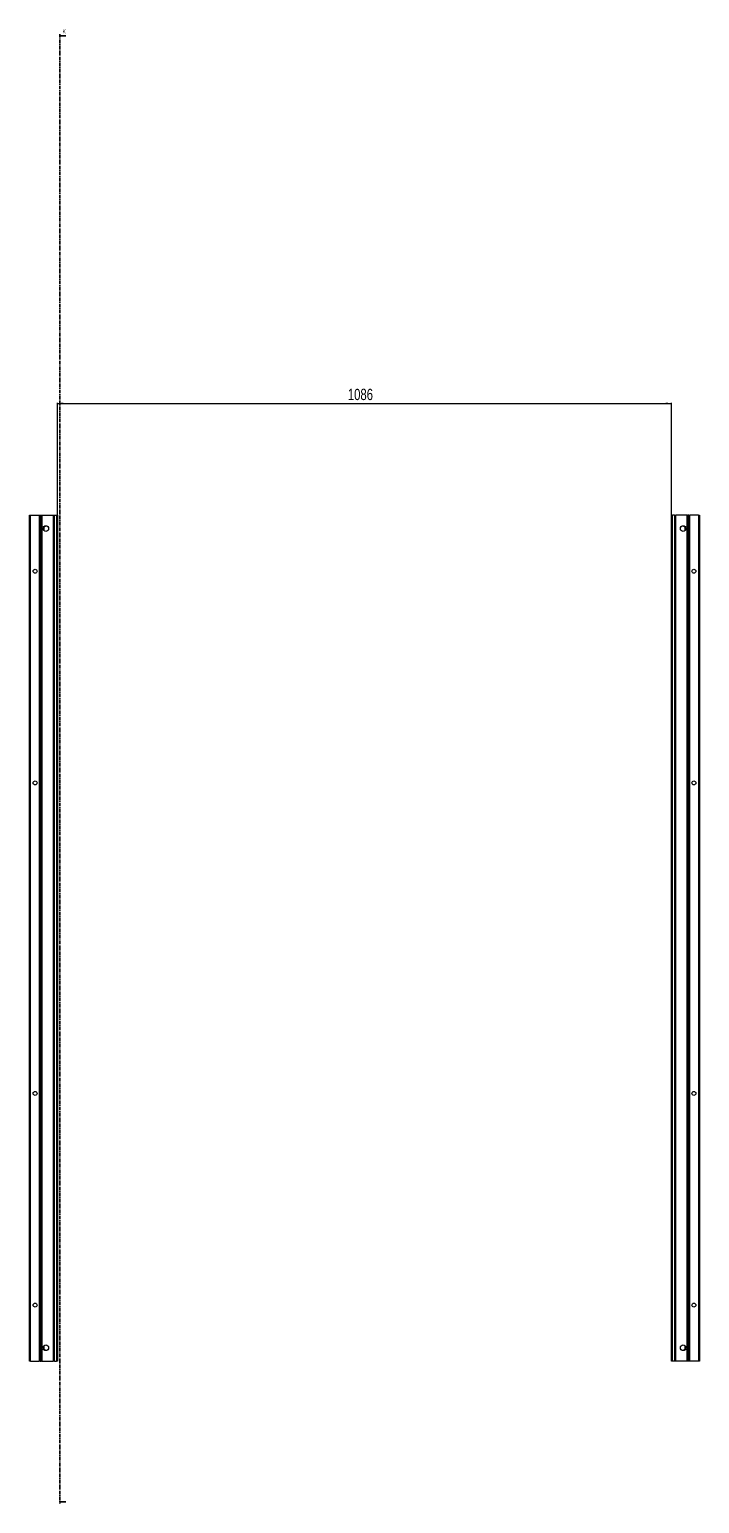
# Model space of a CAD drawing. Header units: millimetres. Extents: x -199 to 5201, y -2447 to 1507.
# Drawn here: x 1864 to 3050, y -1104 to 1507 of the extents above; entities that cross this region are included whole.
import ezdxf

# ---------------------------------------------------------------- set-up
doc = ezdxf.new("R2010")
doc.units = ezdxf.units.MM
doc.linetypes.add('CENTER', pattern=[10.16, 6.35, -1.27, 1.27, -1.27])
doc.layers.add('FORMAT', color=7, linetype='Continuous')
doc.styles.add('SLDTEXTSTYLE0', font='TXT', dxfattribs={"width": 0.75})
doc.dimstyles.new('SLDDIMSTYLE0', dxfattribs={"dimtxt": 20, "dimasz": 10, "dimexe": 0, "dimexo": 0.0625, "dimgap": 5, "dimtad": 2, "dimdec": 1, "dimrnd": 1e-09, "dimzin": 12, "dimdsep": 46, "dimtxsty": 'SLDTEXTSTYLE0', "dimsah": 1, "dimcen": 0.09, "dimadec": 0, "dimazin": 3, "dimtfac": 1, "dimtofl": 0, "dimtmove": 0, "dimatfit": 3, "dimfxl": 0, "dimfrac": 2, "dimtolj": 1, "dimtzin": 12, "dimarcsym": 0})

# ---------------------------------------------------------------- blocks, each defined once
blk = doc.blocks.new('_D_4')
at = {"layer": 'FORMAT'}
for p, q in [((1913.9, 647.2), (1913.9, 846)), ((1913.9, 845), (2999.9, 845)), ((2999.9, 647.2), (2999.9, 846))]:
    blk.add_line(p, q, dxfattribs=at)
for points in [[(1913.9, 845), (1923.9, 843.5), (1923.9, 846.5)], [(2999.9, 845), (2989.9, 846.5), (2989.9, 843.5)]]:
    blk.add_solid(points, dxfattribs=at)
at = {"layer": 'FORMAT', "insert": (2427.4, 870.8), "char_height": 20, "attachment_point": 1, "style": 'SLDTEXTSTYLE0'}
blk.add_mtext('1086', dxfattribs=at)

msp = doc.modelspace()

# ---------------------------------------------------------------- linework, layer by layer
at = {"color": 7, "linetype": 'CENTER', "lineweight": 35}
msp.add_line((1917.66, 1499.09), (1917.66, -1103.67), dxfattribs=at)
at = {"color": 7, "linetype": 'Continuous', "lineweight": 35}
for p, q in [((1928.3, 1496.09), (1917.66, 1496.09)), ((1928.3, -1100.67), (1917.66, -1100.67))]:
    msp.add_line(p, q, dxfattribs=at)
at = {"color": 7, "linetype": 'Continuous', "lineweight": 25}
for p, q in [((1864.23, -851.79), (1864.23, 647.21)), ((1864.23, 647.21), (1866.23, 647.21)), ((1866.23, 647.21), (1881.58, 647.21)), ((1881.58, 647.21), (1882.23, 647.21)), ((1882.23, 623.46), (1882.23, 647.21)), ((1882.23, 647.21), (1882.82, 647.21)), ((1882.82, 647.21), (1884.02, 647.21)), ((1884.02, 647.21), (1884.02, -851.79)), ((1884.02, 647.21), (1884.06, 647.21)), ((1884.06, 647.21), (1884.06, -851.79)), ((1884.06, 647.21), (1885.26, 647.21)), ((1885.26, 647.21), (1886.68, 647.21)), ((1886.68, 647.21), (1906.08, 647.21)), ((1892.28, 627.73), (1892.28, 628.14)), ((1906.08, 647.21), (1906.73, 647.21)), ((1906.73, -851.79), (1906.73, 647.21)), ((1906.73, 647.21), (1908.73, 647.21)), ((1908.73, 647.21), (1911.93, 647.21)), ((1911.93, 647.21), (1913.93, 647.21)), ((1913.93, 647.21), (1913.93, -851.79)), ((2999.93, -851.79), (2999.93, 647.21)), ((2999.93, 647.21), (3001.93, 647.21)), ((3005.13, 647.21), (3001.93, 647.21)), ((3005.13, 647.21), (3007.13, 647.21)), ((3007.13, 647.21), (3007.13, -851.79)), ((3007.13, 647.21), (3007.78, 647.21)), ((3027.18, 647.21), (3007.78, 647.21)), ((3021.58, 628.14), (3021.58, 627.73)), ((3027.18, 647.21), (3028.6, 647.21)), ((3029.8, 647.21), (3028.6, 647.21)), ((3029.8, -851.79), (3029.8, 647.21)), ((3029.84, 647.21), (3029.8, 647.21)), ((3029.84, -851.79), (3029.84, 647.21)), ((3031.04, 647.21), (3029.84, 647.21)), ((3031.04, 647.21), (3031.63, 647.21)), ((3031.63, 647.21), (3031.63, 623.46)), ((3031.63, 647.21), (3032.28, 647.21)), ((3047.63, 647.21), (3032.28, 647.21)), ((3047.63, 647.21), (3049.63, 647.21)), ((3049.63, 647.21), (3049.63, -851.79)), ((1882.29, 623.35), (1882.23, 623.46)), ((1882.23, 623.46), (1882.23, 621.96)), ((1882.23, 621.96), (1882.29, 622.06)), ((1882.23, 573.46), (1882.23, 621.96)), ((1882.29, 622.06), (1882.29, 623.35)), ((3031.63, 623.46), (3031.57, 623.35)), ((3031.57, 623.35), (3031.57, 622.06)), ((3031.57, 622.06), (3031.63, 621.96)), ((3031.63, 621.96), (3031.63, 623.46)), ((3031.63, 621.96), (3031.63, 573.46)), ((1882.29, 573.35), (1882.23, 573.46)), ((1882.23, 573.46), (1882.23, 571.96)), ((1882.23, 571.96), (1882.29, 572.06)), ((1882.23, 523.46), (1882.23, 571.96)), ((1882.29, 572.06), (1882.29, 573.35)), ((3031.63, 573.46), (3031.57, 573.35)), ((3031.57, 573.35), (3031.57, 572.06)), ((3031.57, 572.06), (3031.63, 571.96)), ((3031.63, 571.96), (3031.63, 573.46)), ((3031.63, 571.96), (3031.63, 523.46)), ((1882.29, 523.35), (1882.23, 523.46)), ((1882.23, 523.46), (1882.23, 521.96)), ((1882.29, 522.06), (1882.29, 523.35)), ((3031.63, 523.46), (3031.57, 523.35)), ((3031.57, 523.35), (3031.57, 522.06)), ((3031.63, 521.96), (3031.63, 523.46)), ((1882.23, 521.96), (1882.29, 522.06)), ((1882.23, 473.46), (1882.23, 521.96)), ((3031.57, 522.06), (3031.63, 521.96)), ((3031.63, 521.96), (3031.63, 473.46)), ((1882.29, 473.35), (1882.23, 473.46)), ((1882.23, 473.46), (1882.23, 471.96)), ((1882.23, 471.96), (1882.29, 472.06)), ((1882.23, 423.46), (1882.23, 471.96)), ((1882.29, 472.06), (1882.29, 473.35)), ((3031.63, 473.46), (3031.57, 473.35)), ((3031.57, 473.35), (3031.57, 472.06)), ((3031.57, 472.06), (3031.63, 471.96)), ((3031.63, 471.96), (3031.63, 473.46)), ((3031.63, 471.96), (3031.63, 423.46)), ((1882.29, 423.35), (1882.23, 423.46)), ((1882.23, 423.46), (1882.23, 421.96)), ((1882.23, 421.96), (1882.29, 422.06)), ((1882.23, 373.46), (1882.23, 421.96)), ((1882.29, 422.06), (1882.29, 423.35)), ((3031.63, 423.46), (3031.57, 423.35)), ((3031.57, 423.35), (3031.57, 422.06)), ((3031.57, 422.06), (3031.63, 421.96)), ((3031.63, 421.96), (3031.63, 423.46)), ((3031.63, 421.96), (3031.63, 373.46)), ((1882.29, 373.35), (1882.23, 373.46)), ((1882.23, 373.46), (1882.23, 371.96)), ((1882.23, 371.96), (1882.29, 372.06)), ((1882.23, 323.46), (1882.23, 371.96)), ((1882.29, 372.06), (1882.29, 373.35)), ((3031.63, 373.46), (3031.57, 373.35)), ((3031.57, 373.35), (3031.57, 372.06)), ((3031.57, 372.06), (3031.63, 371.96)), ((3031.63, 371.96), (3031.63, 373.46)), ((3031.63, 371.96), (3031.63, 323.46)), ((1882.29, 323.35), (1882.23, 323.46)), ((1882.23, 323.46), (1882.23, 321.96)), ((1882.23, 321.96), (1882.29, 322.06)), ((1882.23, 273.46), (1882.23, 321.96)), ((1882.29, 322.06), (1882.29, 323.35)), ((3031.63, 323.46), (3031.57, 323.35)), ((3031.57, 323.35), (3031.57, 322.06)), ((3031.57, 322.06), (3031.63, 321.96)), ((3031.63, 321.96), (3031.63, 323.46)), ((3031.63, 321.96), (3031.63, 273.46)), ((1882.29, 273.35), (1882.23, 273.46)), ((1882.23, 273.46), (1882.23, 271.96)), ((1882.23, 271.96), (1882.29, 272.06)), ((1882.23, 223.46), (1882.23, 271.96)), ((1882.29, 272.06), (1882.29, 273.35)), ((3031.63, 273.46), (3031.57, 273.35)), ((3031.57, 273.35), (3031.57, 272.06)), ((3031.57, 272.06), (3031.63, 271.96)), ((3031.63, 271.96), (3031.63, 273.46)), ((3031.63, 271.96), (3031.63, 223.46)), ((1882.29, 223.35), (1882.23, 223.46)), ((1882.23, 223.46), (1882.23, 221.96)), ((1882.23, 221.96), (1882.29, 222.06)), ((1882.23, 173.46), (1882.23, 221.96)), ((1882.29, 222.06), (1882.29, 223.35)), ((3031.63, 223.46), (3031.57, 223.35)), ((3031.57, 223.35), (3031.57, 222.06)), ((3031.57, 222.06), (3031.63, 221.96)), ((3031.63, 221.96), (3031.63, 223.46)), ((3031.63, 221.96), (3031.63, 173.46)), ((1882.29, 173.35), (1882.23, 173.46)), ((1882.23, 173.46), (1882.23, 171.96)), ((1882.23, 171.96), (1882.29, 172.06)), ((1882.23, 123.46), (1882.23, 171.96)), ((1882.29, 172.06), (1882.29, 173.35)), ((3031.63, 173.46), (3031.57, 173.35)), ((3031.57, 173.35), (3031.57, 172.06)), ((3031.57, 172.06), (3031.63, 171.96)), ((3031.63, 171.96), (3031.63, 173.46)), ((3031.63, 171.96), (3031.63, 123.46)), ((1882.29, 123.35), (1882.23, 123.46)), ((1882.23, 123.46), (1882.23, 121.96)), ((1882.23, 121.96), (1882.29, 122.06)), ((1882.23, 73.46), (1882.23, 121.96)), ((1882.29, 122.06), (1882.29, 123.35)), ((3031.63, 123.46), (3031.57, 123.35)), ((3031.57, 123.35), (3031.57, 122.06)), ((3031.57, 122.06), (3031.63, 121.96)), ((3031.63, 121.96), (3031.63, 123.46)), ((3031.63, 121.96), (3031.63, 73.46)), ((1882.29, 73.35), (1882.23, 73.46)), ((1882.23, 73.46), (1882.23, 71.96)), ((1882.23, 71.96), (1882.29, 72.06)), ((1882.23, 23.46), (1882.23, 71.96)), ((1882.29, 72.06), (1882.29, 73.35)), ((3031.63, 73.46), (3031.57, 73.35)), ((3031.57, 73.35), (3031.57, 72.06)), ((3031.57, 72.06), (3031.63, 71.96)), ((3031.63, 71.96), (3031.63, 73.46)), ((3031.63, 71.96), (3031.63, 23.46)), ((1882.29, 23.35), (1882.23, 23.46)), ((1882.23, 23.46), (1882.23, 21.96)), ((1882.23, 21.96), (1882.29, 22.06)), ((1882.23, -26.54), (1882.23, 21.96)), ((1882.29, 22.06), (1882.29, 23.35)), ((3031.63, 23.46), (3031.57, 23.35)), ((3031.57, 23.35), (3031.57, 22.06)), ((3031.57, 22.06), (3031.63, 21.96)), ((3031.63, 21.96), (3031.63, 23.46)), ((3031.63, 21.96), (3031.63, -26.54)), ((1882.29, -26.65), (1882.23, -26.54)), ((1882.23, -26.54), (1882.23, -28.04)), ((1882.23, -28.04), (1882.29, -27.94)), ((1882.23, -76.54), (1882.23, -28.04)), ((1882.29, -27.94), (1882.29, -26.65)), ((3031.63, -26.54), (3031.57, -26.65)), ((3031.57, -26.65), (3031.57, -27.94)), ((3031.57, -27.94), (3031.63, -28.04)), ((3031.63, -28.04), (3031.63, -26.54)), ((3031.63, -28.04), (3031.63, -76.54)), ((1882.29, -76.65), (1882.23, -76.54)), ((1882.23, -76.54), (1882.23, -78.04)), ((1882.23, -78.04), (1882.29, -77.94)), ((1882.23, -126.54), (1882.23, -78.04)), ((1882.29, -77.94), (1882.29, -76.65)), ((3031.63, -76.54), (3031.57, -76.65)), ((3031.57, -76.65), (3031.57, -77.94)), ((3031.57, -77.94), (3031.63, -78.04)), ((3031.63, -78.04), (3031.63, -76.54)), ((3031.63, -78.04), (3031.63, -126.54)), ((1882.29, -126.65), (1882.23, -126.54)), ((1882.23, -126.54), (1882.23, -128.04)), ((1882.23, -128.04), (1882.29, -127.94)), ((1882.23, -176.54), (1882.23, -128.04)), ((1882.29, -127.94), (1882.29, -126.65)), ((3031.63, -126.54), (3031.57, -126.65)), ((3031.57, -126.65), (3031.57, -127.94)), ((3031.57, -127.94), (3031.63, -128.04)), ((3031.63, -128.04), (3031.63, -126.54)), ((3031.63, -128.04), (3031.63, -176.54)), ((1882.29, -176.65), (1882.23, -176.54)), ((1882.23, -176.54), (1882.23, -178.04)), ((1882.23, -178.04), (1882.29, -177.94)), ((1882.23, -226.54), (1882.23, -178.04)), ((1882.29, -177.94), (1882.29, -176.65)), ((3031.63, -176.54), (3031.57, -176.65)), ((3031.57, -176.65), (3031.57, -177.94)), ((3031.57, -177.94), (3031.63, -178.04)), ((3031.63, -178.04), (3031.63, -176.54)), ((3031.63, -178.04), (3031.63, -226.54)), ((1882.29, -226.65), (1882.23, -226.54)), ((1882.23, -226.54), (1882.23, -228.04)), ((1882.23, -228.04), (1882.29, -227.94)), ((1882.23, -276.54), (1882.23, -228.04)), ((1882.29, -227.94), (1882.29, -226.65)), ((3031.63, -226.54), (3031.57, -226.65)), ((3031.57, -226.65), (3031.57, -227.94)), ((3031.57, -227.94), (3031.63, -228.04)), ((3031.63, -228.04), (3031.63, -226.54)), ((3031.63, -228.04), (3031.63, -276.54)), ((1882.29, -276.65), (1882.23, -276.54)), ((1882.23, -276.54), (1882.23, -278.04)), ((1882.23, -278.04), (1882.29, -277.94)), ((1882.23, -326.54), (1882.23, -278.04)), ((1882.29, -277.94), (1882.29, -276.65)), ((3031.63, -276.54), (3031.57, -276.65)), ((3031.57, -276.65), (3031.57, -277.94)), ((3031.57, -277.94), (3031.63, -278.04)), ((3031.63, -278.04), (3031.63, -276.54)), ((3031.63, -278.04), (3031.63, -326.54)), ((1882.29, -326.65), (1882.23, -326.54)), ((1882.23, -326.54), (1882.23, -328.04)), ((1882.23, -328.04), (1882.29, -327.94)), ((1882.23, -376.54), (1882.23, -328.04)), ((1882.29, -327.94), (1882.29, -326.65)), ((3031.63, -326.54), (3031.57, -326.65)), ((3031.57, -326.65), (3031.57, -327.94)), ((3031.57, -327.94), (3031.63, -328.04)), ((3031.63, -328.04), (3031.63, -326.54)), ((3031.63, -328.04), (3031.63, -376.54)), ((1882.29, -376.65), (1882.23, -376.54)), ((1882.23, -376.54), (1882.23, -378.04)), ((1882.23, -378.04), (1882.29, -377.94)), ((1882.23, -426.54), (1882.23, -378.04)), ((1882.29, -377.94), (1882.29, -376.65)), ((3031.63, -376.54), (3031.57, -376.65)), ((3031.57, -376.65), (3031.57, -377.94)), ((3031.57, -377.94), (3031.63, -378.04)), ((3031.63, -378.04), (3031.63, -376.54)), ((3031.63, -378.04), (3031.63, -426.54)), ((1882.29, -426.65), (1882.23, -426.54)), ((1882.23, -426.54), (1882.23, -428.04)), ((1882.23, -428.04), (1882.29, -427.94)), ((1882.23, -476.54), (1882.23, -428.04)), ((1882.29, -427.94), (1882.29, -426.65)), ((3031.63, -426.54), (3031.57, -426.65)), ((3031.57, -426.65), (3031.57, -427.94)), ((3031.57, -427.94), (3031.63, -428.04)), ((3031.63, -428.04), (3031.63, -426.54)), ((3031.63, -428.04), (3031.63, -476.54)), ((1882.29, -476.65), (1882.23, -476.54)), ((1882.23, -476.54), (1882.23, -478.04)), ((1882.23, -478.04), (1882.29, -477.94)), ((1882.23, -526.54), (1882.23, -478.04)), ((1882.29, -477.94), (1882.29, -476.65)), ((3031.63, -476.54), (3031.57, -476.65)), ((3031.57, -476.65), (3031.57, -477.94)), ((3031.57, -477.94), (3031.63, -478.04)), ((3031.63, -478.04), (3031.63, -476.54)), ((3031.63, -478.04), (3031.63, -526.54)), ((1882.29, -526.65), (1882.23, -526.54)), ((1882.23, -526.54), (1882.23, -528.04)), ((1882.23, -528.04), (1882.29, -527.94)), ((1882.23, -576.54), (1882.23, -528.04)), ((1882.29, -527.94), (1882.29, -526.65)), ((3031.63, -526.54), (3031.57, -526.65)), ((3031.57, -526.65), (3031.57, -527.94)), ((3031.57, -527.94), (3031.63, -528.04)), ((3031.63, -528.04), (3031.63, -526.54)), ((3031.63, -528.04), (3031.63, -576.54)), ((1882.29, -576.65), (1882.23, -576.54)), ((1882.23, -576.54), (1882.23, -578.04)), ((1882.23, -578.04), (1882.29, -577.94)), ((1882.23, -626.54), (1882.23, -578.04)), ((1882.29, -577.94), (1882.29, -576.65)), ((3031.63, -576.54), (3031.57, -576.65)), ((3031.57, -576.65), (3031.57, -577.94)), ((3031.57, -577.94), (3031.63, -578.04)), ((3031.63, -578.04), (3031.63, -576.54)), ((3031.63, -578.04), (3031.63, -626.54)), ((1882.29, -626.65), (1882.23, -626.54)), ((1882.23, -626.54), (1882.23, -628.04)), ((3031.63, -626.54), (3031.57, -626.65)), ((3031.63, -628.04), (3031.63, -626.54)), ((1882.23, -628.04), (1882.29, -627.94)), ((1882.23, -676.54), (1882.23, -628.04)), ((1882.29, -627.94), (1882.29, -626.65)), ((3031.57, -626.65), (3031.57, -627.94)), ((3031.57, -627.94), (3031.63, -628.04)), ((3031.63, -628.04), (3031.63, -676.54)), ((1882.29, -676.65), (1882.23, -676.54)), ((1882.23, -676.54), (1882.23, -678.04)), ((1882.23, -678.04), (1882.29, -677.94)), ((1882.23, -726.54), (1882.23, -678.04)), ((1882.29, -677.94), (1882.29, -676.65)), ((3031.63, -676.54), (3031.57, -676.65)), ((3031.57, -676.65), (3031.57, -677.94)), ((3031.57, -677.94), (3031.63, -678.04)), ((3031.63, -678.04), (3031.63, -676.54)), ((3031.63, -678.04), (3031.63, -726.54)), ((1882.29, -726.65), (1882.23, -726.54)), ((1882.23, -726.54), (1882.23, -728.04)), ((1882.23, -728.04), (1882.29, -727.94)), ((1882.23, -776.54), (1882.23, -728.04)), ((1882.29, -727.94), (1882.29, -726.65)), ((3031.63, -726.54), (3031.57, -726.65)), ((3031.57, -726.65), (3031.57, -727.94)), ((3031.57, -727.94), (3031.63, -728.04)), ((3031.63, -728.04), (3031.63, -726.54)), ((3031.63, -728.04), (3031.63, -776.54)), ((1882.29, -776.65), (1882.23, -776.54)), ((1882.23, -776.54), (1882.23, -778.04)), ((1882.23, -778.04), (1882.29, -777.94)), ((1882.23, -826.54), (1882.23, -778.04)), ((1882.29, -777.94), (1882.29, -776.65)), ((3031.63, -776.54), (3031.57, -776.65)), ((3031.57, -776.65), (3031.57, -777.94)), ((3031.57, -777.94), (3031.63, -778.04)), ((3031.63, -778.04), (3031.63, -776.54)), ((3031.63, -778.04), (3031.63, -826.54)), ((1882.29, -826.65), (1882.23, -826.54)), ((1882.23, -826.54), (1882.23, -828.04)), ((1882.23, -828.04), (1882.29, -827.94)), ((1882.23, -851.79), (1882.23, -828.04)), ((1882.29, -827.94), (1882.29, -826.65)), ((1892.28, -832.73), (1892.28, -832.32)), ((3021.58, -832.32), (3021.58, -832.73)), ((3031.63, -826.54), (3031.57, -826.65)), ((3031.57, -826.65), (3031.57, -827.94)), ((3031.57, -827.94), (3031.63, -828.04)), ((3031.63, -828.04), (3031.63, -826.54)), ((3031.63, -828.04), (3031.63, -851.79)), ((1866.23, -851.79), (1864.23, -851.79)), ((1866.23, -851.79), (1881.58, -851.79)), ((1882.23, -851.79), (1881.58, -851.79)), ((1882.82, -851.79), (1882.23, -851.79)), ((1882.82, -851.79), (1884.02, -851.79)), ((1884.02, -851.79), (1884.06, -851.79)), ((1884.06, -851.79), (1885.26, -851.79)), ((1886.68, -851.79), (1885.26, -851.79)), ((1886.68, -851.79), (1906.08, -851.79)), ((1906.73, -851.79), (1906.08, -851.79)), ((1908.73, -851.79), (1906.73, -851.79)), ((1908.73, -851.79), (1911.93, -851.79)), ((1913.93, -851.79), (1911.93, -851.79)), ((3001.93, -851.79), (2999.93, -851.79)), ((3005.13, -851.79), (3001.93, -851.79)), ((3007.13, -851.79), (3005.13, -851.79)), ((3007.78, -851.79), (3007.13, -851.79)), ((3027.18, -851.79), (3007.78, -851.79)), ((3028.6, -851.79), (3027.18, -851.79)), ((3029.8, -851.79), (3028.6, -851.79)), ((3029.84, -851.79), (3029.8, -851.79)), ((3031.04, -851.79), (3029.84, -851.79)), ((3031.63, -851.79), (3031.04, -851.79)), ((3032.28, -851.79), (3031.63, -851.79)), ((3047.63, -851.79), (3032.28, -851.79)), ((3049.63, -851.79), (3047.63, -851.79))]:
    msp.add_line(p, q, dxfattribs=at)
at = {"color": 8, "linetype": 'Continuous', "lineweight": 18}
for p, q in [((1866.23, 647.21), (1866.23, -851.79)), ((1881.58, -851.79), (1881.58, 647.21)), ((1882.82, 647.21), (1882.82, -851.79)), ((1885.26, -851.79), (1885.26, 647.21)), ((1886.68, 647.21), (1886.68, -851.79)), ((1906.08, -851.79), (1906.08, 647.21)), ((1908.73, 647.21), (1908.73, -851.79)), ((1911.93, -851.79), (1911.93, 647.21)), ((3001.93, 647.21), (3001.93, -851.79)), ((3005.13, -851.79), (3005.13, 647.21)), ((3007.78, 647.21), (3007.78, -851.79)), ((3027.18, -851.79), (3027.18, 647.21)), ((3028.6, 647.21), (3028.6, -851.79)), ((3031.04, -851.79), (3031.04, 647.21)), ((3032.28, 647.21), (3032.28, -851.79)), ((3047.63, -851.79), (3047.63, 647.21))]:
    msp.add_line(p, q, dxfattribs=at)
at = {"color": 7, "linetype": 'Continuous', "lineweight": 25}
for centre, radius in [((1893.08, 623.21), 5), ((3020.78, 623.21), 5), ((1874.13, 547.71), 3.5), ((3039.73, 547.71), 3.5), ((1874.13, 172.71), 3.5), ((3039.73, 172.71), 3.5), ((1874.13, -377.29), 3.5), ((3039.73, -377.29), 3.5), ((1874.13, -752.29), 3.5), ((3039.73, -752.29), 3.5), ((1893.08, -827.79), 5), ((3020.78, -827.79), 5)]:
    msp.add_circle(centre, radius, dxfattribs=at)
for centre, radius, start, end in [((1894.58, 622.71), 5.25, 119.14074, 233.81086), ((1891.78, 627.73), 0.5, 299.14074, 0), ((3022.08, 627.73), 0.5, 180, 240.85926), ((3019.28, 622.71), 5.25, 306.18958, 60.85926), ((1894.58, -827.29), 5.25, 126.18914, 240.85926), ((1891.78, -832.32), 0.5, 0, 60.85926), ((3022.08, -832.32), 0.5, 119.14074, 180), ((3019.28, -827.29), 5.25, 299.14074, 53.81088)]:
    msp.add_arc(centre, radius, start, end, dxfattribs=at)
at = {"color": 7, "linetype": 'Continuous', "lineweight": 35}
for points in [[(1917.66, 1496.09), (1924.66, 1494.97), (1924.66, 1497.21)], [(1917.66, -1100.67), (1924.66, -1101.79), (1924.66, -1099.55)]]:
    msp.add_solid(points, dxfattribs=at)

# ---------------------------------------------------------------- texts
at = {"color": 7, "linetype": 'Continuous', "insert": (1922.77, 1507.24), "char_height": 7, "attachment_point": 1, "style": 'SLDTEXTSTYLE0'}
msp.add_mtext('K', dxfattribs=at)

# ---------------------------------------------------------------- dimensions: what is measured, and where the dimension line sits
at = {"layer": 'FORMAT'}
dim = msp.add_linear_dim(base=(2999.93, 845), p1=(1913.93, 647.21), p2=(2999.93, 647.21), angle=0, dimstyle='SLDDIMSTYLE0', dxfattribs=at)
dim.commit()
dim.dimension.update_dxf_attribs({"geometry": '_D_4', "text_midpoint": (2456.93, 845), "dimtype": 160})

doc.saveas('drawing.dxf')
